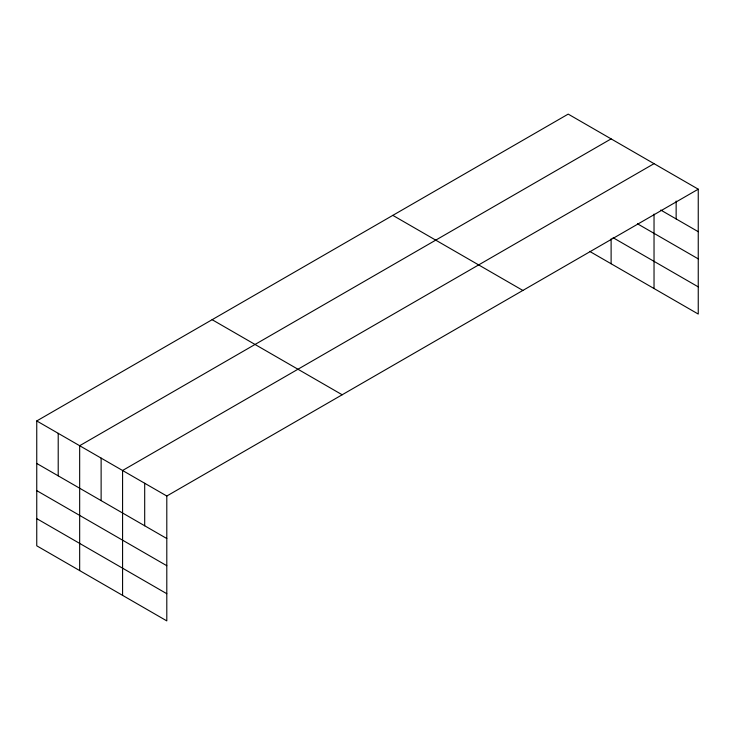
<?xml version="1.0" encoding="UTF-8"?>
<svg xmlns="http://www.w3.org/2000/svg" width="735" height="735" viewBox="0 0 735 735"><rect width="100%" height="100%" fill="white"/><g stroke="black" fill="none" stroke-linecap="round" stroke-linejoin="round"><path stroke-width="1.1" d="M36.75 420.944L166.799 496.024L166.799 620.891L36.75 545.811L36.75 420.944L568.201 114.109L698.25 189.189L698.25 314.056L589.663 251.37M611.116 138.887L79.665 445.713L79.665 570.59M654.031 163.666L122.58 470.492L122.58 595.359M166.799 496.024L698.25 189.189M660.765 210.054L698.25 231.7M637.456 223.78L698.25 258.876M613.073 237.699L698.25 286.88M392.821 215.364L522.87 290.444M212.13 319.688L342.179 394.768M36.75 463.454L166.799 538.534M36.75 490.631L166.799 565.711M36.75 518.634L166.799 593.715M676.145 201.041L676.145 218.938M654.031 214.096L654.031 288.533M611.116 238.838L611.116 263.755M144.694 483.262L144.694 525.773M101.127 458.107L101.127 500.618M58.212 433.328L58.212 475.839"/></g></svg>
